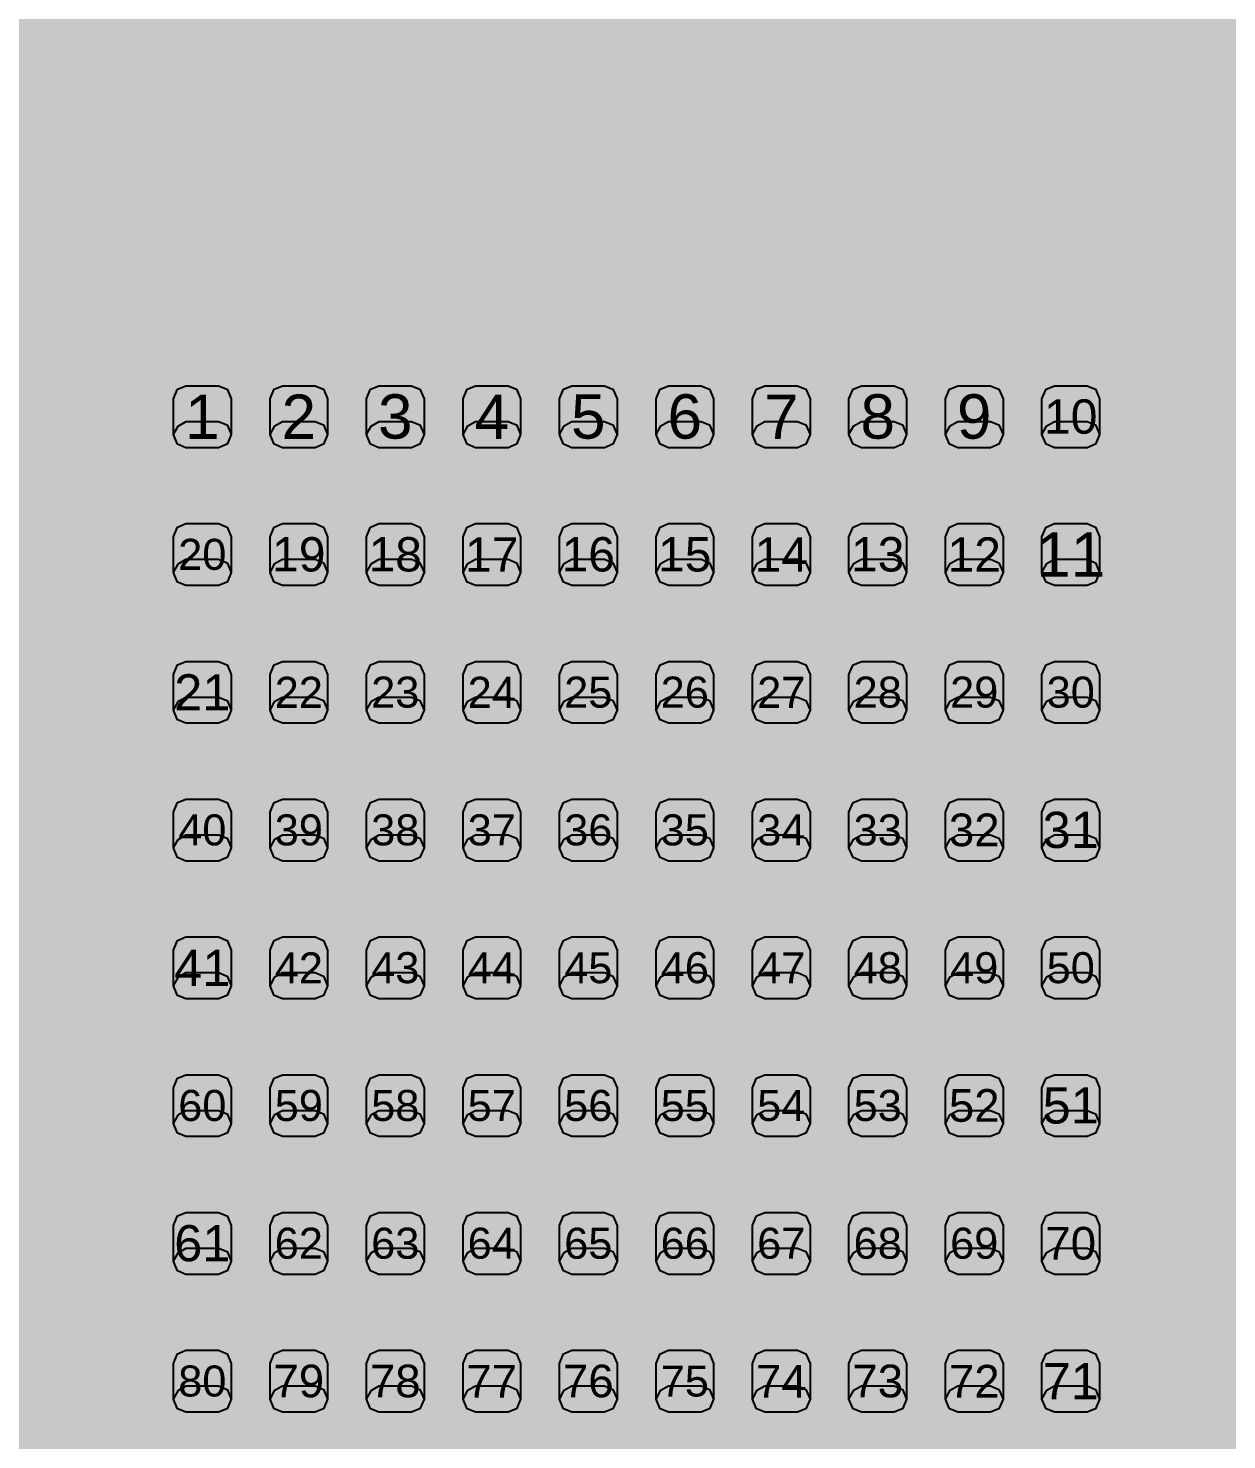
# Model space of a CAD drawing. Header units: feet. Extents: x 280 to 544, y 563 to 815.
# Drawn here: x 368.96 to 400.27, y 686.33 to 723.22 of the extents above; entities that cross this region are included whole.
import ezdxf

# ---------------------------------------------------------------- set-up
doc = ezdxf.new("R2010")
doc.units = ezdxf.units.FT
doc.header["$MEASUREMENT"] = 0
for name, color, linetype in [('[labels]', 7, 'Continuous'), ('Background', 7, 'Continuous'), ('Layer 1', 7, 'Continuous')]:
    doc.layers.add(name, color=color, linetype=linetype)
doc.styles.add('Arial', font='Arial.ttf')

msp = doc.modelspace()

# ---------------------------------------------------------------- hatches: boundary and pattern name
at = {"layer": 'Background', "lineweight": 0, "true_color": 0xe6e6e6, "transparency": 33554687}
h = msp.add_hatch(color=254, dxfattribs=at)
h.dxf.hatch_style = 1
h.paths.add_polyline_path([(491.791, 760.881), (310.541, 760.881), (310.541, 592.714), (491.791, 592.714)])

# ---------------------------------------------------------------- linework, layer by layer
at = {"layer": 'Layer 1', "color": 18, "lineweight": 25, "true_color": 0x000000}
for points in [[(374.269, 712.597), (374.269, 713.531), (374.172, 713.766), (373.936, 713.864), (373.082, 713.864), (372.846, 713.766), (372.748, 713.531), (372.748, 712.597), (372.846, 712.362), (373.082, 712.264), (373.936, 712.264), (374.172, 712.362), (374.269, 712.597), (374.172, 712.833), (373.936, 712.931), (373.082, 712.931), (372.866, 712.813), (372.748, 712.597)], [(376.79, 712.597), (376.79, 713.531), (376.692, 713.766), (376.457, 713.864), (375.603, 713.864), (375.367, 713.766), (375.269, 713.531), (375.269, 712.597), (375.367, 712.362), (375.603, 712.264), (376.457, 712.264), (376.692, 712.362), (376.79, 712.597), (376.692, 712.833), (376.457, 712.931), (375.603, 712.931), (375.387, 712.813), (375.269, 712.597)], [(379.311, 712.597), (379.311, 713.531), (379.213, 713.766), (378.978, 713.864), (378.123, 713.864), (377.888, 713.766), (377.79, 713.531), (377.79, 712.597), (377.888, 712.362), (378.123, 712.264), (378.978, 712.264), (379.213, 712.362), (379.311, 712.597), (379.213, 712.833), (378.978, 712.931), (378.123, 712.931), (377.908, 712.813), (377.79, 712.597)], [(381.832, 712.597), (381.832, 713.531), (381.734, 713.766), (381.498, 713.864), (380.644, 713.864), (380.409, 713.766), (380.311, 713.531), (380.311, 712.597), (380.409, 712.362), (380.644, 712.264), (381.498, 712.264), (381.734, 712.362), (381.832, 712.597), (381.734, 712.833), (381.498, 712.931), (380.644, 712.931), (380.428, 712.813), (380.311, 712.597)], [(384.353, 712.597), (384.353, 713.531), (384.255, 713.766), (384.019, 713.864), (383.165, 713.864), (382.929, 713.766), (382.832, 713.531), (382.832, 712.597), (382.929, 712.362), (383.165, 712.264), (384.019, 712.264), (384.255, 712.362), (384.353, 712.597), (384.255, 712.833), (384.019, 712.931), (383.165, 712.931), (382.949, 712.813), (382.832, 712.597)], [(386.873, 712.597), (386.873, 713.531), (386.776, 713.766), (386.54, 713.864), (385.686, 713.864), (385.45, 713.766), (385.353, 713.531), (385.353, 712.597), (385.45, 712.362), (385.686, 712.264), (386.54, 712.264), (386.776, 712.362), (386.873, 712.597), (386.776, 712.833), (386.54, 712.931), (385.686, 712.931), (385.47, 712.813), (385.353, 712.597)], [(389.394, 712.597), (389.394, 713.531), (389.296, 713.766), (389.061, 713.864), (388.207, 713.864), (387.971, 713.766), (387.873, 713.531), (387.873, 712.597), (387.971, 712.362), (388.207, 712.264), (389.061, 712.264), (389.296, 712.362), (389.394, 712.597), (389.296, 712.833), (389.061, 712.931), (388.207, 712.931), (387.991, 712.813), (387.873, 712.597)], [(391.915, 712.597), (391.915, 713.531), (391.817, 713.766), (391.582, 713.864), (390.727, 713.864), (390.492, 713.766), (390.394, 713.531), (390.394, 712.597), (390.492, 712.362), (390.727, 712.264), (391.582, 712.264), (391.817, 712.362), (391.915, 712.597), (391.817, 712.833), (391.582, 712.931), (390.727, 712.931), (390.512, 712.813), (390.394, 712.597)], [(394.436, 712.597), (394.436, 713.531), (394.338, 713.766), (394.102, 713.864), (393.248, 713.864), (393.012, 713.766), (392.915, 713.531), (392.915, 712.597), (393.012, 712.362), (393.248, 712.264), (394.102, 712.264), (394.338, 712.362), (394.436, 712.597), (394.338, 712.833), (394.102, 712.931), (393.248, 712.931), (393.033, 712.813), (392.915, 712.597)], [(396.957, 712.597), (396.957, 713.531), (396.859, 713.766), (396.623, 713.864), (395.769, 713.864), (395.533, 713.766), (395.436, 713.531), (395.436, 712.597), (395.533, 712.362), (395.769, 712.264), (396.623, 712.264), (396.859, 712.362), (396.957, 712.597), (396.859, 712.833), (396.623, 712.931), (395.769, 712.931), (395.553, 712.813), (395.436, 712.597)], [(374.269, 708.997), (374.269, 709.931), (374.172, 710.166), (373.936, 710.264), (373.082, 710.264), (372.846, 710.166), (372.748, 709.931), (372.748, 708.997), (372.846, 708.762), (373.082, 708.664), (373.936, 708.664), (374.172, 708.762), (374.269, 708.997), (374.172, 709.233), (373.936, 709.331), (373.082, 709.331), (372.866, 709.213), (372.748, 708.997)], [(376.79, 708.997), (376.79, 709.931), (376.692, 710.166), (376.457, 710.264), (375.603, 710.264), (375.367, 710.166), (375.269, 709.931), (375.269, 708.997), (375.367, 708.762), (375.603, 708.664), (376.457, 708.664), (376.692, 708.762), (376.79, 708.997), (376.692, 709.233), (376.457, 709.331), (375.603, 709.331), (375.387, 709.213), (375.269, 708.997)], [(379.311, 708.997), (379.311, 709.931), (379.213, 710.166), (378.978, 710.264), (378.123, 710.264), (377.888, 710.166), (377.79, 709.931), (377.79, 708.997), (377.888, 708.762), (378.123, 708.664), (378.978, 708.664), (379.213, 708.762), (379.311, 708.997), (379.213, 709.233), (378.978, 709.331), (378.123, 709.331), (377.908, 709.213), (377.79, 708.997)], [(381.832, 708.997), (381.832, 709.931), (381.734, 710.166), (381.498, 710.264), (380.644, 710.264), (380.409, 710.166), (380.311, 709.931), (380.311, 708.997), (380.409, 708.762), (380.644, 708.664), (381.498, 708.664), (381.734, 708.762), (381.832, 708.997), (381.734, 709.233), (381.498, 709.331), (380.644, 709.331), (380.428, 709.213), (380.311, 708.997)], [(384.353, 708.997), (384.353, 709.931), (384.255, 710.166), (384.019, 710.264), (383.165, 710.264), (382.929, 710.166), (382.832, 709.931), (382.832, 708.997), (382.929, 708.762), (383.165, 708.664), (384.019, 708.664), (384.255, 708.762), (384.353, 708.997), (384.255, 709.233), (384.019, 709.331), (383.165, 709.331), (382.949, 709.213), (382.832, 708.997)], [(386.873, 708.997), (386.873, 709.931), (386.776, 710.166), (386.54, 710.264), (385.686, 710.264), (385.45, 710.166), (385.353, 709.931), (385.353, 708.997), (385.45, 708.762), (385.686, 708.664), (386.54, 708.664), (386.776, 708.762), (386.873, 708.997), (386.776, 709.233), (386.54, 709.331), (385.686, 709.331), (385.47, 709.213), (385.353, 708.997)], [(389.394, 708.997), (389.394, 709.931), (389.296, 710.166), (389.061, 710.264), (388.207, 710.264), (387.971, 710.166), (387.873, 709.931), (387.873, 708.997), (387.971, 708.762), (388.207, 708.664), (389.061, 708.664), (389.296, 708.762), (389.394, 708.997), (389.296, 709.233), (389.061, 709.331), (388.207, 709.331), (387.991, 709.213), (387.873, 708.997)], [(391.915, 708.997), (391.915, 709.931), (391.817, 710.166), (391.582, 710.264), (390.727, 710.264), (390.492, 710.166), (390.394, 709.931), (390.394, 708.997), (390.492, 708.762), (390.727, 708.664), (391.582, 708.664), (391.817, 708.762), (391.915, 708.997), (391.817, 709.233), (391.582, 709.331), (390.727, 709.331), (390.512, 709.213), (390.394, 708.997)], [(394.436, 708.997), (394.436, 709.931), (394.338, 710.166), (394.102, 710.264), (393.248, 710.264), (393.012, 710.166), (392.915, 709.931), (392.915, 708.997), (393.012, 708.762), (393.248, 708.664), (394.102, 708.664), (394.338, 708.762), (394.436, 708.997), (394.338, 709.233), (394.102, 709.331), (393.248, 709.331), (393.033, 709.213), (392.915, 708.997)], [(396.957, 708.997), (396.957, 709.931), (396.859, 710.166), (396.623, 710.264), (395.769, 710.264), (395.533, 710.166), (395.436, 709.931), (395.436, 708.997), (395.533, 708.762), (395.769, 708.664), (396.623, 708.664), (396.859, 708.762), (396.957, 708.997), (396.859, 709.233), (396.623, 709.331), (395.769, 709.331), (395.553, 709.213), (395.436, 708.997)], [(374.269, 705.397), (374.269, 706.331), (374.172, 706.566), (373.936, 706.664), (373.082, 706.664), (372.846, 706.566), (372.748, 706.331), (372.748, 705.397), (372.846, 705.162), (373.082, 705.064), (373.936, 705.064), (374.172, 705.162), (374.269, 705.397), (374.172, 705.633), (373.936, 705.731), (373.082, 705.731), (372.866, 705.613), (372.748, 705.397)], [(376.79, 705.397), (376.79, 706.331), (376.692, 706.566), (376.457, 706.664), (375.603, 706.664), (375.367, 706.566), (375.269, 706.331), (375.269, 705.397), (375.367, 705.162), (375.603, 705.064), (376.457, 705.064), (376.692, 705.162), (376.79, 705.397), (376.692, 705.633), (376.457, 705.731), (375.603, 705.731), (375.387, 705.613), (375.269, 705.397)], [(379.311, 705.397), (379.311, 706.331), (379.213, 706.566), (378.978, 706.664), (378.123, 706.664), (377.888, 706.566), (377.79, 706.331), (377.79, 705.397), (377.888, 705.162), (378.123, 705.064), (378.978, 705.064), (379.213, 705.162), (379.311, 705.397), (379.213, 705.633), (378.978, 705.731), (378.123, 705.731), (377.908, 705.613), (377.79, 705.397)], [(381.832, 705.397), (381.832, 706.331), (381.734, 706.566), (381.498, 706.664), (380.644, 706.664), (380.409, 706.566), (380.311, 706.331), (380.311, 705.397), (380.409, 705.162), (380.644, 705.064), (381.498, 705.064), (381.734, 705.162), (381.832, 705.397), (381.734, 705.633), (381.498, 705.731), (380.644, 705.731), (380.428, 705.613), (380.311, 705.397)], [(384.353, 705.397), (384.353, 706.331), (384.255, 706.566), (384.019, 706.664), (383.165, 706.664), (382.929, 706.566), (382.832, 706.331), (382.832, 705.397), (382.929, 705.162), (383.165, 705.064), (384.019, 705.064), (384.255, 705.162), (384.353, 705.397), (384.255, 705.633), (384.019, 705.731), (383.165, 705.731), (382.949, 705.613), (382.832, 705.397)], [(386.873, 705.397), (386.873, 706.331), (386.776, 706.566), (386.54, 706.664), (385.686, 706.664), (385.45, 706.566), (385.353, 706.331), (385.353, 705.397), (385.45, 705.162), (385.686, 705.064), (386.54, 705.064), (386.776, 705.162), (386.873, 705.397), (386.776, 705.633), (386.54, 705.731), (385.686, 705.731), (385.47, 705.613), (385.353, 705.397)], [(389.394, 705.397), (389.394, 706.331), (389.296, 706.566), (389.061, 706.664), (388.207, 706.664), (387.971, 706.566), (387.873, 706.331), (387.873, 705.397), (387.971, 705.162), (388.207, 705.064), (389.061, 705.064), (389.296, 705.162), (389.394, 705.397), (389.296, 705.633), (389.061, 705.731), (388.207, 705.731), (387.991, 705.613), (387.873, 705.397)], [(391.915, 705.397), (391.915, 706.331), (391.817, 706.566), (391.582, 706.664), (390.727, 706.664), (390.492, 706.566), (390.394, 706.331), (390.394, 705.397), (390.492, 705.162), (390.727, 705.064), (391.582, 705.064), (391.817, 705.162), (391.915, 705.397), (391.817, 705.633), (391.582, 705.731), (390.727, 705.731), (390.512, 705.613), (390.394, 705.397)], [(394.436, 705.397), (394.436, 706.331), (394.338, 706.566), (394.102, 706.664), (393.248, 706.664), (393.012, 706.566), (392.915, 706.331), (392.915, 705.397), (393.012, 705.162), (393.248, 705.064), (394.102, 705.064), (394.338, 705.162), (394.436, 705.397), (394.338, 705.633), (394.102, 705.731), (393.248, 705.731), (393.033, 705.613), (392.915, 705.397)], [(396.957, 705.397), (396.957, 706.331), (396.859, 706.566), (396.623, 706.664), (395.769, 706.664), (395.533, 706.566), (395.436, 706.331), (395.436, 705.397), (395.533, 705.162), (395.769, 705.064), (396.623, 705.064), (396.859, 705.162), (396.957, 705.397), (396.859, 705.633), (396.623, 705.731), (395.769, 705.731), (395.553, 705.613), (395.436, 705.397)], [(374.269, 701.797), (374.269, 702.731), (374.172, 702.966), (373.936, 703.064), (373.082, 703.064), (372.846, 702.966), (372.748, 702.731), (372.748, 701.797), (372.846, 701.562), (373.082, 701.464), (373.936, 701.464), (374.172, 701.562), (374.269, 701.797), (374.172, 702.033), (373.936, 702.131), (373.082, 702.131), (372.866, 702.013), (372.748, 701.797)], [(376.79, 701.797), (376.79, 702.731), (376.692, 702.966), (376.457, 703.064), (375.603, 703.064), (375.367, 702.966), (375.269, 702.731), (375.269, 701.797), (375.367, 701.562), (375.603, 701.464), (376.457, 701.464), (376.692, 701.562), (376.79, 701.797), (376.692, 702.033), (376.457, 702.131), (375.603, 702.131), (375.387, 702.013), (375.269, 701.797)], [(379.311, 701.797), (379.311, 702.731), (379.213, 702.966), (378.978, 703.064), (378.123, 703.064), (377.888, 702.966), (377.79, 702.731), (377.79, 701.797), (377.888, 701.562), (378.123, 701.464), (378.978, 701.464), (379.213, 701.562), (379.311, 701.797), (379.213, 702.033), (378.978, 702.131), (378.123, 702.131), (377.908, 702.013), (377.79, 701.797)], [(381.832, 701.797), (381.832, 702.731), (381.734, 702.966), (381.498, 703.064), (380.644, 703.064), (380.409, 702.966), (380.311, 702.731), (380.311, 701.797), (380.409, 701.562), (380.644, 701.464), (381.498, 701.464), (381.734, 701.562), (381.832, 701.797), (381.734, 702.033), (381.498, 702.131), (380.644, 702.131), (380.428, 702.013), (380.311, 701.797)], [(384.353, 701.797), (384.353, 702.731), (384.255, 702.966), (384.019, 703.064), (383.165, 703.064), (382.929, 702.966), (382.832, 702.731), (382.832, 701.797), (382.929, 701.562), (383.165, 701.464), (384.019, 701.464), (384.255, 701.562), (384.353, 701.797), (384.255, 702.033), (384.019, 702.131), (383.165, 702.131), (382.949, 702.013), (382.832, 701.797)], [(386.873, 701.797), (386.873, 702.731), (386.776, 702.966), (386.54, 703.064), (385.686, 703.064), (385.45, 702.966), (385.353, 702.731), (385.353, 701.797), (385.45, 701.562), (385.686, 701.464), (386.54, 701.464), (386.776, 701.562), (386.873, 701.797), (386.776, 702.033), (386.54, 702.131), (385.686, 702.131), (385.47, 702.013), (385.353, 701.797)], [(389.394, 701.797), (389.394, 702.731), (389.296, 702.966), (389.061, 703.064), (388.207, 703.064), (387.971, 702.966), (387.873, 702.731), (387.873, 701.797), (387.971, 701.562), (388.207, 701.464), (389.061, 701.464), (389.296, 701.562), (389.394, 701.797), (389.296, 702.033), (389.061, 702.131), (388.207, 702.131), (387.991, 702.013), (387.873, 701.797)], [(391.915, 701.797), (391.915, 702.731), (391.817, 702.966), (391.582, 703.064), (390.727, 703.064), (390.492, 702.966), (390.394, 702.731), (390.394, 701.797), (390.492, 701.562), (390.727, 701.464), (391.582, 701.464), (391.817, 701.562), (391.915, 701.797), (391.817, 702.033), (391.582, 702.131), (390.727, 702.131), (390.512, 702.013), (390.394, 701.797)], [(394.436, 701.797), (394.436, 702.731), (394.338, 702.966), (394.102, 703.064), (393.248, 703.064), (393.012, 702.966), (392.915, 702.731), (392.915, 701.797), (393.012, 701.562), (393.248, 701.464), (394.102, 701.464), (394.338, 701.562), (394.436, 701.797), (394.338, 702.033), (394.102, 702.131), (393.248, 702.131), (393.033, 702.013), (392.915, 701.797)], [(396.957, 701.797), (396.957, 702.731), (396.859, 702.966), (396.623, 703.064), (395.769, 703.064), (395.533, 702.966), (395.436, 702.731), (395.436, 701.797), (395.533, 701.562), (395.769, 701.464), (396.623, 701.464), (396.859, 701.562), (396.957, 701.797), (396.859, 702.033), (396.623, 702.131), (395.769, 702.131), (395.553, 702.013), (395.436, 701.797)], [(374.269, 698.197), (374.269, 699.131), (374.172, 699.366), (373.936, 699.464), (373.082, 699.464), (372.846, 699.366), (372.748, 699.131), (372.748, 698.197), (372.846, 697.962), (373.082, 697.864), (373.936, 697.864), (374.172, 697.962), (374.269, 698.197), (374.172, 698.433), (373.936, 698.531), (373.082, 698.531), (372.866, 698.413), (372.748, 698.197)], [(376.79, 698.197), (376.79, 699.131), (376.692, 699.366), (376.457, 699.464), (375.603, 699.464), (375.367, 699.366), (375.269, 699.131), (375.269, 698.197), (375.367, 697.962), (375.603, 697.864), (376.457, 697.864), (376.692, 697.962), (376.79, 698.197), (376.692, 698.433), (376.457, 698.531), (375.603, 698.531), (375.387, 698.413), (375.269, 698.197)], [(379.311, 698.197), (379.311, 699.131), (379.213, 699.366), (378.978, 699.464), (378.123, 699.464), (377.888, 699.366), (377.79, 699.131), (377.79, 698.197), (377.888, 697.962), (378.123, 697.864), (378.978, 697.864), (379.213, 697.962), (379.311, 698.197), (379.213, 698.433), (378.978, 698.531), (378.123, 698.531), (377.908, 698.413), (377.79, 698.197)], [(381.832, 698.197), (381.832, 699.131), (381.734, 699.366), (381.498, 699.464), (380.644, 699.464), (380.409, 699.366), (380.311, 699.131), (380.311, 698.197), (380.409, 697.962), (380.644, 697.864), (381.498, 697.864), (381.734, 697.962), (381.832, 698.197), (381.734, 698.433), (381.498, 698.531), (380.644, 698.531), (380.428, 698.413), (380.311, 698.197)], [(384.353, 698.197), (384.353, 699.131), (384.255, 699.366), (384.019, 699.464), (383.165, 699.464), (382.929, 699.366), (382.832, 699.131), (382.832, 698.197), (382.929, 697.962), (383.165, 697.864), (384.019, 697.864), (384.255, 697.962), (384.353, 698.197), (384.255, 698.433), (384.019, 698.531), (383.165, 698.531), (382.949, 698.413), (382.832, 698.197)], [(386.873, 698.197), (386.873, 699.131), (386.776, 699.366), (386.54, 699.464), (385.686, 699.464), (385.45, 699.366), (385.353, 699.131), (385.353, 698.197), (385.45, 697.962), (385.686, 697.864), (386.54, 697.864), (386.776, 697.962), (386.873, 698.197), (386.776, 698.433), (386.54, 698.531), (385.686, 698.531), (385.47, 698.413), (385.353, 698.197)], [(389.394, 698.197), (389.394, 699.131), (389.296, 699.366), (389.061, 699.464), (388.207, 699.464), (387.971, 699.366), (387.873, 699.131), (387.873, 698.197), (387.971, 697.962), (388.207, 697.864), (389.061, 697.864), (389.296, 697.962), (389.394, 698.197), (389.296, 698.433), (389.061, 698.531), (388.207, 698.531), (387.991, 698.413), (387.873, 698.197)], [(391.915, 698.197), (391.915, 699.131), (391.817, 699.366), (391.582, 699.464), (390.727, 699.464), (390.492, 699.366), (390.394, 699.131), (390.394, 698.197), (390.492, 697.962), (390.727, 697.864), (391.582, 697.864), (391.817, 697.962), (391.915, 698.197), (391.817, 698.433), (391.582, 698.531), (390.727, 698.531), (390.512, 698.413), (390.394, 698.197)], [(394.436, 698.197), (394.436, 699.131), (394.338, 699.366), (394.102, 699.464), (393.248, 699.464), (393.012, 699.366), (392.915, 699.131), (392.915, 698.197), (393.012, 697.962), (393.248, 697.864), (394.102, 697.864), (394.338, 697.962), (394.436, 698.197), (394.338, 698.433), (394.102, 698.531), (393.248, 698.531), (393.033, 698.413), (392.915, 698.197)], [(396.957, 698.197), (396.957, 699.131), (396.859, 699.366), (396.623, 699.464), (395.769, 699.464), (395.533, 699.366), (395.436, 699.131), (395.436, 698.197), (395.533, 697.962), (395.769, 697.864), (396.623, 697.864), (396.859, 697.962), (396.957, 698.197), (396.859, 698.433), (396.623, 698.531), (395.769, 698.531), (395.553, 698.413), (395.436, 698.197)], [(374.269, 694.597), (374.269, 695.531), (374.172, 695.766), (373.936, 695.864), (373.082, 695.864), (372.846, 695.766), (372.748, 695.531), (372.748, 694.597), (372.846, 694.362), (373.082, 694.264), (373.936, 694.264), (374.172, 694.362), (374.269, 694.597), (374.172, 694.833), (373.936, 694.931), (373.082, 694.931), (372.866, 694.813), (372.748, 694.597)], [(376.79, 694.597), (376.79, 695.531), (376.692, 695.766), (376.457, 695.864), (375.603, 695.864), (375.367, 695.766), (375.269, 695.531), (375.269, 694.597), (375.367, 694.362), (375.603, 694.264), (376.457, 694.264), (376.692, 694.362), (376.79, 694.597), (376.692, 694.833), (376.457, 694.931), (375.603, 694.931), (375.387, 694.813), (375.269, 694.597)], [(379.311, 694.597), (379.311, 695.531), (379.213, 695.766), (378.978, 695.864), (378.123, 695.864), (377.888, 695.766), (377.79, 695.531), (377.79, 694.597), (377.888, 694.362), (378.123, 694.264), (378.978, 694.264), (379.213, 694.362), (379.311, 694.597), (379.213, 694.833), (378.978, 694.931), (378.123, 694.931), (377.908, 694.813), (377.79, 694.597)], [(381.832, 694.597), (381.832, 695.531), (381.734, 695.766), (381.498, 695.864), (380.644, 695.864), (380.409, 695.766), (380.311, 695.531), (380.311, 694.597), (380.409, 694.362), (380.644, 694.264), (381.498, 694.264), (381.734, 694.362), (381.832, 694.597), (381.734, 694.833), (381.498, 694.931), (380.644, 694.931), (380.428, 694.813), (380.311, 694.597)], [(384.353, 694.597), (384.353, 695.531), (384.255, 695.766), (384.019, 695.864), (383.165, 695.864), (382.929, 695.766), (382.832, 695.531), (382.832, 694.597), (382.929, 694.362), (383.165, 694.264), (384.019, 694.264), (384.255, 694.362), (384.353, 694.597), (384.255, 694.833), (384.019, 694.931), (383.165, 694.931), (382.949, 694.813), (382.832, 694.597)], [(386.873, 694.597), (386.873, 695.531), (386.776, 695.766), (386.54, 695.864), (385.686, 695.864), (385.45, 695.766), (385.353, 695.531), (385.353, 694.597), (385.45, 694.362), (385.686, 694.264), (386.54, 694.264), (386.776, 694.362), (386.873, 694.597), (386.776, 694.833), (386.54, 694.931), (385.686, 694.931), (385.47, 694.813), (385.353, 694.597)], [(389.394, 694.597), (389.394, 695.531), (389.296, 695.766), (389.061, 695.864), (388.207, 695.864), (387.971, 695.766), (387.873, 695.531), (387.873, 694.597), (387.971, 694.362), (388.207, 694.264), (389.061, 694.264), (389.296, 694.362), (389.394, 694.597), (389.296, 694.833), (389.061, 694.931), (388.207, 694.931), (387.991, 694.813), (387.873, 694.597)], [(391.915, 694.597), (391.915, 695.531), (391.817, 695.766), (391.582, 695.864), (390.727, 695.864), (390.492, 695.766), (390.394, 695.531), (390.394, 694.597), (390.492, 694.362), (390.727, 694.264), (391.582, 694.264), (391.817, 694.362), (391.915, 694.597), (391.817, 694.833), (391.582, 694.931), (390.727, 694.931), (390.512, 694.813), (390.394, 694.597)], [(394.436, 694.597), (394.436, 695.531), (394.338, 695.766), (394.102, 695.864), (393.248, 695.864), (393.012, 695.766), (392.915, 695.531), (392.915, 694.597), (393.012, 694.362), (393.248, 694.264), (394.102, 694.264), (394.338, 694.362), (394.436, 694.597), (394.338, 694.833), (394.102, 694.931), (393.248, 694.931), (393.033, 694.813), (392.915, 694.597)], [(396.957, 694.597), (396.957, 695.531), (396.859, 695.766), (396.623, 695.864), (395.769, 695.864), (395.533, 695.766), (395.436, 695.531), (395.436, 694.597), (395.533, 694.362), (395.769, 694.264), (396.623, 694.264), (396.859, 694.362), (396.957, 694.597), (396.859, 694.833), (396.623, 694.931), (395.769, 694.931), (395.553, 694.813), (395.436, 694.597)], [(374.269, 690.997), (374.269, 691.931), (374.172, 692.166), (373.936, 692.264), (373.082, 692.264), (372.846, 692.166), (372.748, 691.931), (372.748, 690.997), (372.846, 690.762), (373.082, 690.664), (373.936, 690.664), (374.172, 690.762), (374.269, 690.997), (374.172, 691.233), (373.936, 691.331), (373.082, 691.331), (372.866, 691.213), (372.748, 690.997)], [(376.79, 690.997), (376.79, 691.931), (376.692, 692.166), (376.457, 692.264), (375.603, 692.264), (375.367, 692.166), (375.269, 691.931), (375.269, 690.997), (375.367, 690.762), (375.603, 690.664), (376.457, 690.664), (376.692, 690.762), (376.79, 690.997), (376.692, 691.233), (376.457, 691.331), (375.603, 691.331), (375.387, 691.213), (375.269, 690.997)], [(379.311, 690.997), (379.311, 691.931), (379.213, 692.166), (378.978, 692.264), (378.123, 692.264), (377.888, 692.166), (377.79, 691.931), (377.79, 690.997), (377.888, 690.762), (378.123, 690.664), (378.978, 690.664), (379.213, 690.762), (379.311, 690.997), (379.213, 691.233), (378.978, 691.331), (378.123, 691.331), (377.908, 691.213), (377.79, 690.997)], [(381.832, 690.997), (381.832, 691.931), (381.734, 692.166), (381.498, 692.264), (380.644, 692.264), (380.409, 692.166), (380.311, 691.931), (380.311, 690.997), (380.409, 690.762), (380.644, 690.664), (381.498, 690.664), (381.734, 690.762), (381.832, 690.997), (381.734, 691.233), (381.498, 691.331), (380.644, 691.331), (380.428, 691.213), (380.311, 690.997)], [(384.353, 690.997), (384.353, 691.931), (384.255, 692.166), (384.019, 692.264), (383.165, 692.264), (382.929, 692.166), (382.832, 691.931), (382.832, 690.997), (382.929, 690.762), (383.165, 690.664), (384.019, 690.664), (384.255, 690.762), (384.353, 690.997), (384.255, 691.233), (384.019, 691.331), (383.165, 691.331), (382.949, 691.213), (382.832, 690.997)], [(386.873, 690.997), (386.873, 691.931), (386.776, 692.166), (386.54, 692.264), (385.686, 692.264), (385.45, 692.166), (385.353, 691.931), (385.353, 690.997), (385.45, 690.762), (385.686, 690.664), (386.54, 690.664), (386.776, 690.762), (386.873, 690.997), (386.776, 691.233), (386.54, 691.331), (385.686, 691.331), (385.47, 691.213), (385.353, 690.997)], [(389.394, 690.997), (389.394, 691.931), (389.296, 692.166), (389.061, 692.264), (388.207, 692.264), (387.971, 692.166), (387.873, 691.931), (387.873, 690.997), (387.971, 690.762), (388.207, 690.664), (389.061, 690.664), (389.296, 690.762), (389.394, 690.997), (389.296, 691.233), (389.061, 691.331), (388.207, 691.331), (387.991, 691.213), (387.873, 690.997)], [(391.915, 690.997), (391.915, 691.931), (391.817, 692.166), (391.582, 692.264), (390.727, 692.264), (390.492, 692.166), (390.394, 691.931), (390.394, 690.997), (390.492, 690.762), (390.727, 690.664), (391.582, 690.664), (391.817, 690.762), (391.915, 690.997), (391.817, 691.233), (391.582, 691.331), (390.727, 691.331), (390.512, 691.213), (390.394, 690.997)], [(394.436, 690.997), (394.436, 691.931), (394.338, 692.166), (394.102, 692.264), (393.248, 692.264), (393.012, 692.166), (392.915, 691.931), (392.915, 690.997), (393.012, 690.762), (393.248, 690.664), (394.102, 690.664), (394.338, 690.762), (394.436, 690.997), (394.338, 691.233), (394.102, 691.331), (393.248, 691.331), (393.033, 691.213), (392.915, 690.997)], [(396.957, 690.997), (396.957, 691.931), (396.859, 692.166), (396.623, 692.264), (395.769, 692.264), (395.533, 692.166), (395.436, 691.931), (395.436, 690.997), (395.533, 690.762), (395.769, 690.664), (396.623, 690.664), (396.859, 690.762), (396.957, 690.997), (396.859, 691.233), (396.623, 691.331), (395.769, 691.331), (395.553, 691.213), (395.436, 690.997)], [(374.269, 687.397), (374.269, 688.331), (374.172, 688.566), (373.936, 688.664), (373.082, 688.664), (372.846, 688.566), (372.748, 688.331), (372.748, 687.397), (372.846, 687.162), (373.082, 687.064), (373.936, 687.064), (374.172, 687.162), (374.269, 687.397), (374.172, 687.633), (373.936, 687.731), (373.082, 687.731), (372.866, 687.613), (372.748, 687.397)], [(376.79, 687.397), (376.79, 688.331), (376.692, 688.566), (376.457, 688.664), (375.603, 688.664), (375.367, 688.566), (375.269, 688.331), (375.269, 687.397), (375.367, 687.162), (375.603, 687.064), (376.457, 687.064), (376.692, 687.162), (376.79, 687.397), (376.692, 687.633), (376.457, 687.731), (375.603, 687.731), (375.387, 687.613), (375.269, 687.397)], [(379.311, 687.397), (379.311, 688.331), (379.213, 688.566), (378.978, 688.664), (378.123, 688.664), (377.888, 688.566), (377.79, 688.331), (377.79, 687.397), (377.888, 687.162), (378.123, 687.064), (378.978, 687.064), (379.213, 687.162), (379.311, 687.397), (379.213, 687.633), (378.978, 687.731), (378.123, 687.731), (377.908, 687.613), (377.79, 687.397)], [(381.832, 687.397), (381.832, 688.331), (381.734, 688.566), (381.498, 688.664), (380.644, 688.664), (380.409, 688.566), (380.311, 688.331), (380.311, 687.397), (380.409, 687.162), (380.644, 687.064), (381.498, 687.064), (381.734, 687.162), (381.832, 687.397), (381.734, 687.633), (381.498, 687.731), (380.644, 687.731), (380.428, 687.613), (380.311, 687.397)], [(384.353, 687.397), (384.353, 688.331), (384.255, 688.566), (384.019, 688.664), (383.165, 688.664), (382.929, 688.566), (382.832, 688.331), (382.832, 687.397), (382.929, 687.162), (383.165, 687.064), (384.019, 687.064), (384.255, 687.162), (384.353, 687.397), (384.255, 687.633), (384.019, 687.731), (383.165, 687.731), (382.949, 687.613), (382.832, 687.397)], [(386.873, 687.397), (386.873, 688.331), (386.776, 688.566), (386.54, 688.664), (385.686, 688.664), (385.45, 688.566), (385.353, 688.331), (385.353, 687.397), (385.45, 687.162), (385.686, 687.064), (386.54, 687.064), (386.776, 687.162), (386.873, 687.397), (386.776, 687.633), (386.54, 687.731), (385.686, 687.731), (385.47, 687.613), (385.353, 687.397)], [(389.394, 687.397), (389.394, 688.331), (389.296, 688.566), (389.061, 688.664), (388.207, 688.664), (387.971, 688.566), (387.873, 688.331), (387.873, 687.397), (387.971, 687.162), (388.207, 687.064), (389.061, 687.064), (389.296, 687.162), (389.394, 687.397), (389.296, 687.633), (389.061, 687.731), (388.207, 687.731), (387.991, 687.613), (387.873, 687.397)], [(391.915, 687.397), (391.915, 688.331), (391.817, 688.566), (391.582, 688.664), (390.727, 688.664), (390.492, 688.566), (390.394, 688.331), (390.394, 687.397), (390.492, 687.162), (390.727, 687.064), (391.582, 687.064), (391.817, 687.162), (391.915, 687.397), (391.817, 687.633), (391.582, 687.731), (390.727, 687.731), (390.512, 687.613), (390.394, 687.397)], [(394.436, 687.397), (394.436, 688.331), (394.338, 688.566), (394.102, 688.664), (393.248, 688.664), (393.012, 688.566), (392.915, 688.331), (392.915, 687.397), (393.012, 687.162), (393.248, 687.064), (394.102, 687.064), (394.338, 687.162), (394.436, 687.397), (394.338, 687.633), (394.102, 687.731), (393.248, 687.731), (393.033, 687.613), (392.915, 687.397)], [(396.957, 687.397), (396.957, 688.331), (396.859, 688.566), (396.623, 688.664), (395.769, 688.664), (395.533, 688.566), (395.436, 688.331), (395.436, 687.397), (395.533, 687.162), (395.769, 687.064), (396.623, 687.064), (396.859, 687.162), (396.957, 687.397), (396.859, 687.633), (396.623, 687.731), (395.769, 687.731), (395.553, 687.613), (395.436, 687.397)]]:
    msp.add_lwpolyline(points, dxfattribs=at)

# ---------------------------------------------------------------- texts
at = {"layer": '[labels]', "color": 18, "true_color": 0x000000, "width": 1.5208, "attachment_point": 5, "line_spacing_factor": 0.85, "style": 'Arial'}
for s, insert, char_height in [('2', (376.03, 713.064), 1.16), ('3', (378.55, 713.064), 1.16), ('6', (386.113, 713.064), 1.16), ('8', (391.154, 713.064), 1.16), ('9', (393.675, 713.064), 1.16), ('1', (373.509, 713.064), 1.16), ('4', (381.071, 713.064), 1.16), ('5', (383.592, 713.064), 1.16), ('7', (388.634, 713.064), 1.16), ('10', (396.196, 713.064), 0.8976), ('11', (396.196, 709.464), 1.16), ('20', (373.509, 709.464), 0.8101), ('19', (376.03, 709.464), 0.8976), ('18', (378.55, 709.464), 0.8976), ('17', (381.071, 709.464), 0.8976), ('16', (383.592, 709.464), 0.8976), ('15', (386.113, 709.464), 0.8976), ('14', (388.634, 709.464), 0.8976), ('13', (391.154, 709.464), 0.8976), ('12', (393.675, 709.464), 0.8976), ('21', (373.509, 705.864), 0.9448), ('23', (378.55, 705.864), 0.8101), ('25', (383.592, 705.864), 0.8101), ('26', (386.113, 705.864), 0.8101), ('28', (391.154, 705.864), 0.8101), ('29', (393.675, 705.864), 0.8101), ('30', (396.196, 705.864), 0.8101), ('22', (376.03, 705.864), 0.8101), ('24', (381.071, 705.864), 0.8101), ('27', (388.634, 705.864), 0.8101), ('40', (373.509, 702.264), 0.8101), ('39', (376.03, 702.264), 0.8101), ('38', (378.55, 702.264), 0.8101), ('37', (381.071, 702.264), 0.8101), ('36', (383.592, 702.264), 0.8101), ('35', (386.113, 702.264), 0.8101), ('34', (388.634, 702.264), 0.8101), ('33', (391.154, 702.264), 0.8101), ('32', (393.675, 702.264), 0.8527), ('31', (396.196, 702.264), 0.9448), ('41', (373.509, 698.664), 0.9448), ('42', (376.03, 698.664), 0.8101), ('43', (378.55, 698.664), 0.8101), ('44', (381.071, 698.664), 0.8101), ('45', (383.592, 698.664), 0.8101), ('46', (386.113, 698.664), 0.8101), ('47', (388.634, 698.664), 0.8101), ('48', (391.154, 698.664), 0.8101), ('49', (393.675, 698.664), 0.8101), ('50', (396.196, 698.664), 0.8101), ('60', (373.509, 695.064), 0.8101), ('59', (376.03, 695.064), 0.8101), ('58', (378.55, 695.064), 0.8101), ('57', (381.071, 695.064), 0.8101), ('56', (383.592, 695.064), 0.8101), ('55', (386.113, 695.064), 0.8101), ('54', (388.634, 695.064), 0.8101), ('53', (391.154, 695.064), 0.8101), ('52', (393.675, 695.064), 0.8527), ('51', (396.196, 695.064), 0.9448), ('61', (373.509, 691.464), 0.9448), ('70', (396.196, 691.464), 0.8527), ('62', (376.03, 691.464), 0.8101), ('63', (378.55, 691.464), 0.8101), ('64', (381.071, 691.464), 0.8101), ('65', (383.592, 691.464), 0.8101), ('66', (386.113, 691.464), 0.8101), ('67', (388.634, 691.464), 0.8101), ('68', (391.154, 691.464), 0.8101), ('69', (393.675, 691.464), 0.8101), ('80', (373.509, 687.864), 0.8101), ('79', (376.03, 687.864), 0.8527), ('78', (378.55, 687.864), 0.8527), ('77', (381.071, 687.864), 0.8527), ('76', (383.592, 687.864), 0.8527), ('75', (386.113, 687.864), 0.8101), ('74', (388.634, 687.864), 0.8527), ('73', (391.154, 687.864), 0.8527), ('72', (393.675, 687.864), 0.8527), ('71', (396.196, 687.864), 0.9448)]:
    msp.add_mtext(s, dxfattribs=dict(at, insert=insert, char_height=char_height))

doc.saveas('drawing.dxf')
